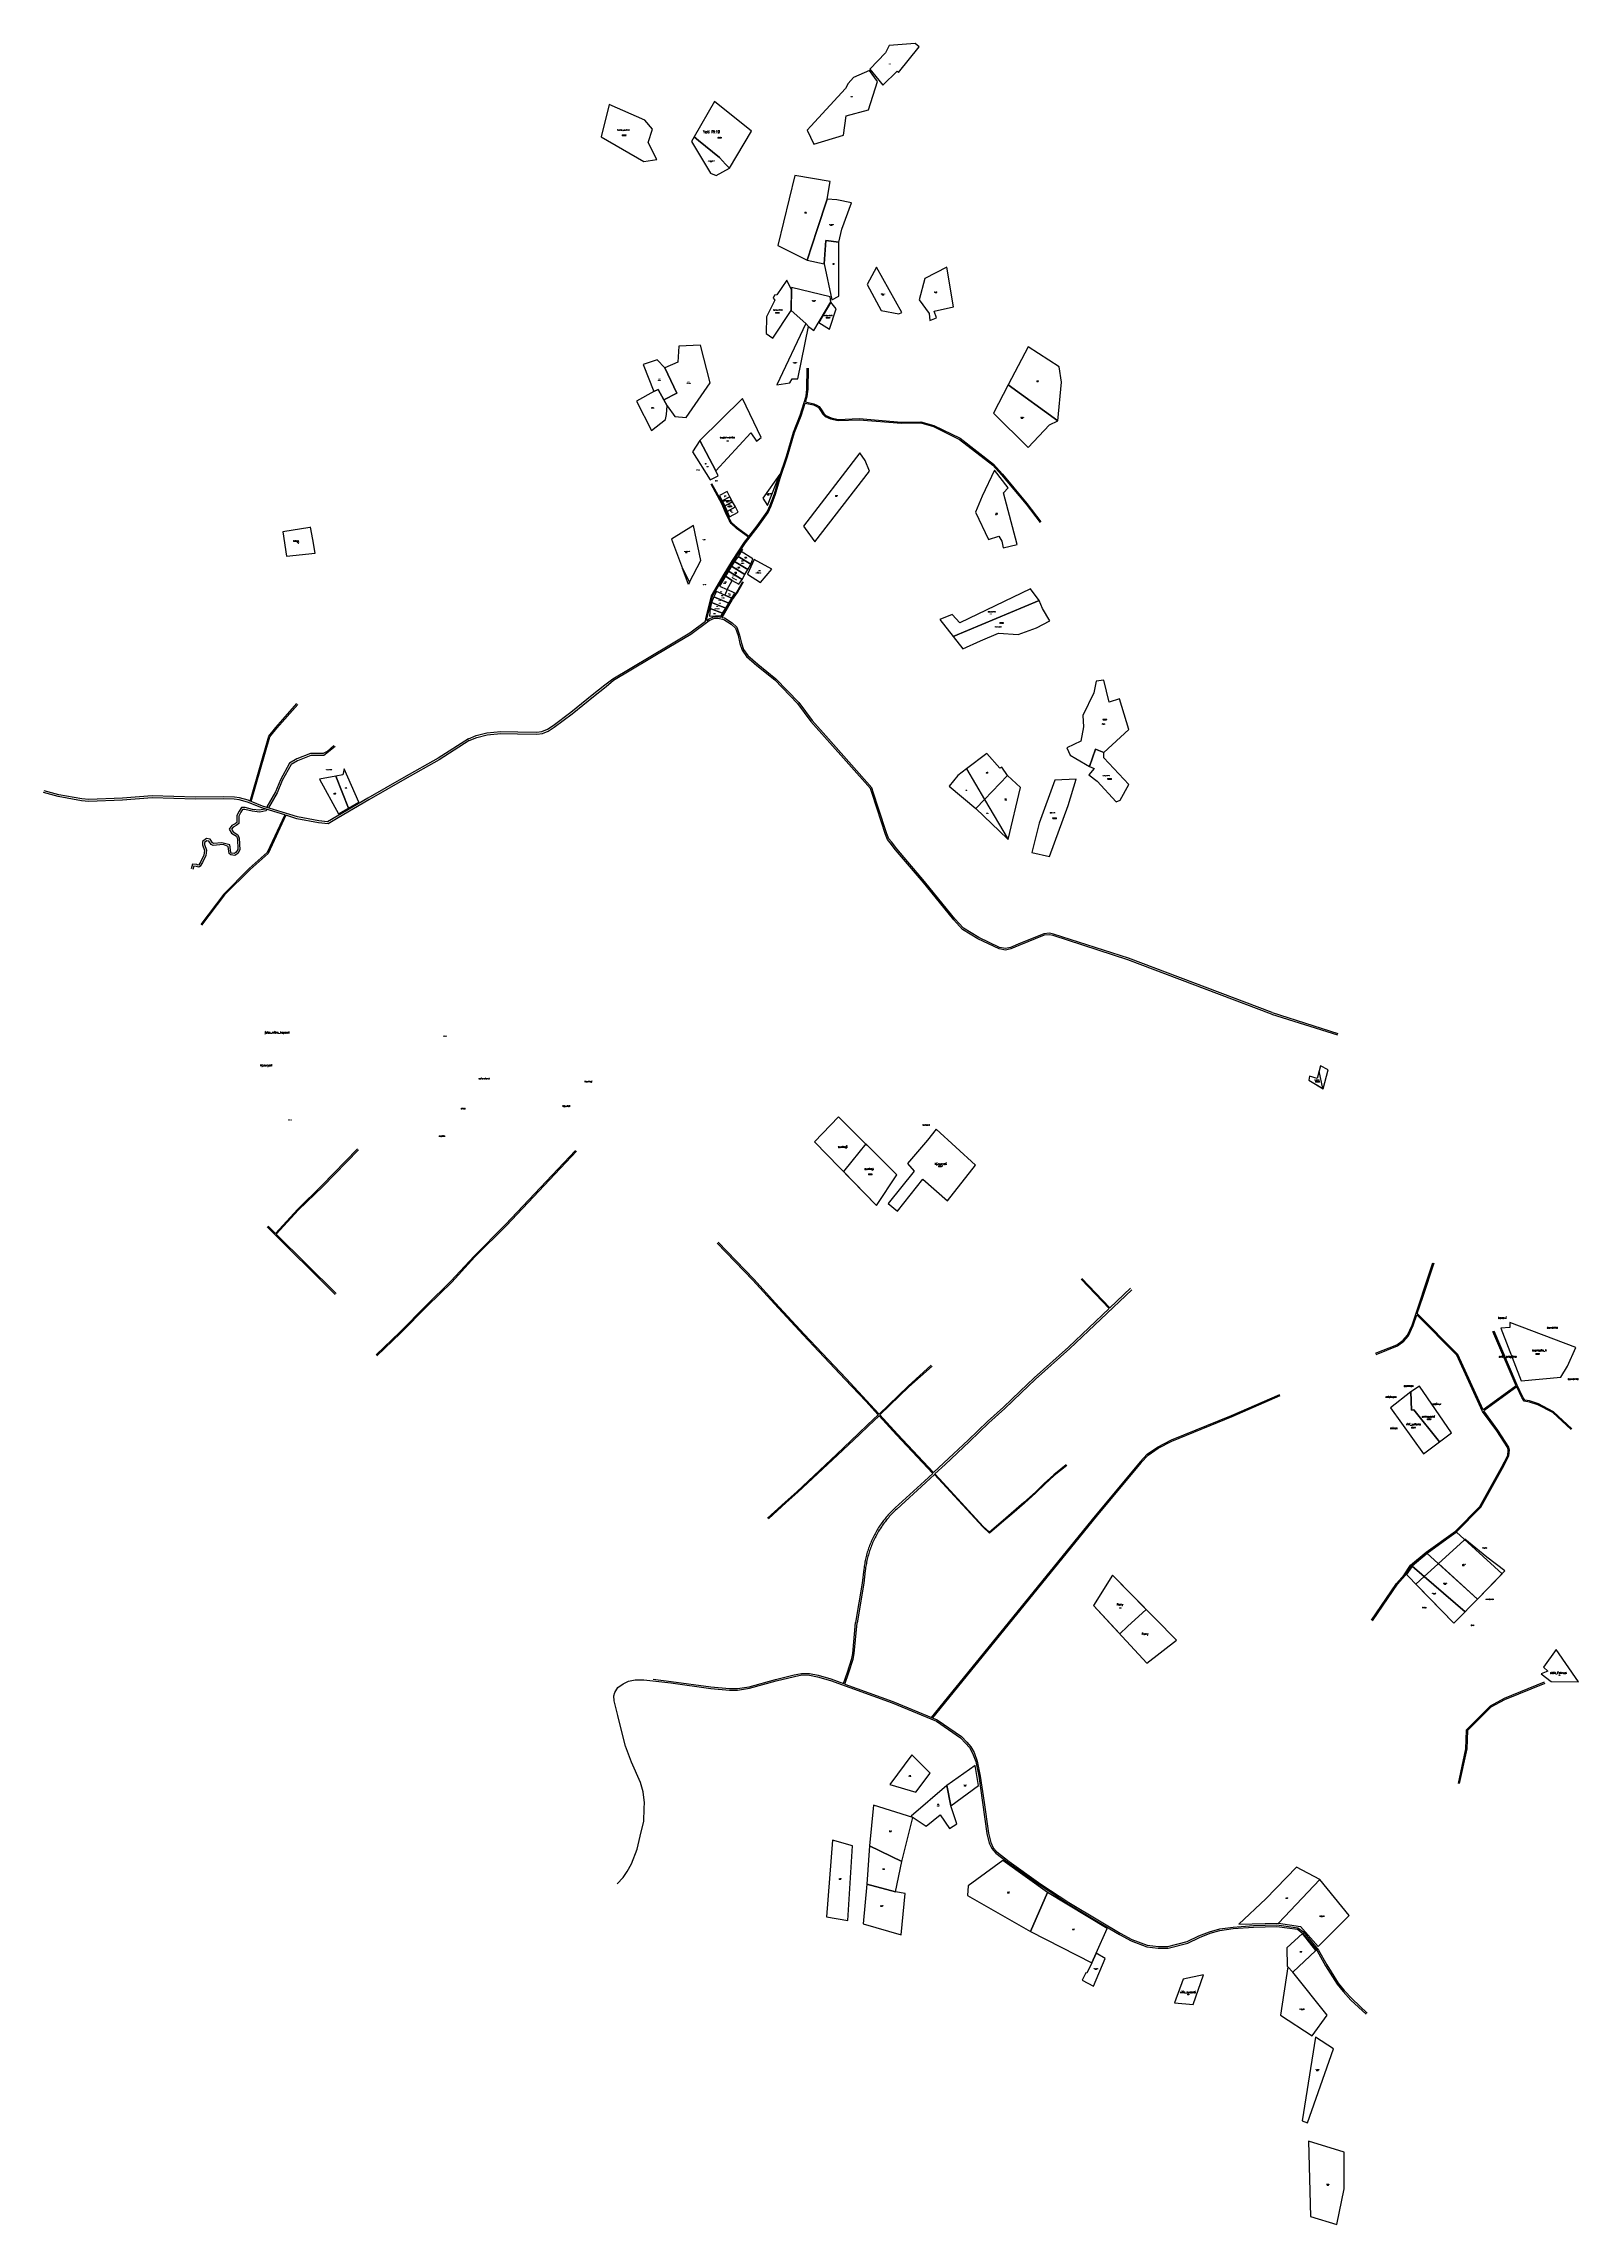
# Model space of a CAD drawing. Header units: inches. Extents: x 127618 to 131535, y 1065498 to 1071063.
import ezdxf
from ezdxf.enums import TextEntityAlignment as Align

# ---------------------------------------------------------------- set-up
doc = ezdxf.new("R2010")
doc.units = ezdxf.units.IN
for name, color, linetype in [('020100', 7, 'Continuous'), ('030100', 160, 'Continuous'), ('040100', 20, 'Continuous'), ('080201', 7, 'Continuous'), ('lb_lai', 7, 'Continuous'), ('tn_lai', 7, 'Continuous')]:
    doc.layers.add(name, color=color, linetype=linetype)
doc.styles.add('romans', font='romans.shx')

msp = doc.modelspace()

# ---------------------------------------------------------------- linework, layer by layer
at = {"layer": '020100'}
for points in [[(129852.7, 1071054.9), (129842.4, 1071063.5), (129775.8, 1071058.8), (129766.6, 1071040.1), (129726.6, 1070998.5), (129749.6, 1070970), (129759.7, 1070957.6), (129796.8, 1070993.2), (129800.1, 1070990), (129852.7, 1071054.9)], [(129685.3, 1070977.4), (129671.1, 1070962), (129664.4, 1070948.9), (129576, 1070852.4), (129566.8, 1070842.7), (129583.7, 1070807.2), (129659.3, 1070829.7), (129666.4, 1070879.5), (129723.4, 1070894.5), (129746, 1070966.9), (129725.8, 1070994.9), (129685.3, 1070977.4)], [(129041.1, 1070825.4), (129150.3, 1070762.9), (129183, 1070768.1), (129161.3, 1070811.5), (129172.1, 1070845.4), (129152.7, 1070868.1), (129061.8, 1070908), (129041.1, 1070825.4)], [(129278.4, 1070825.8), (129289.6, 1070816.6), (129343.3, 1070772.5), (129358.7, 1070756.1), (129368.8, 1070745.3), (129424.8, 1070840), (129330, 1070916), (129278.4, 1070825.8)], [(129278.4, 1070825.8), (129271.7, 1070814), (129320.1, 1070732.7), (129334.3, 1070727.2), (129368.8, 1070745.3), (129358.7, 1070756.1), (129343.3, 1070772.5), (129289.6, 1070816.6), (129278.4, 1070825.8)], [(129617.6, 1070666.7), (129625.2, 1070711.5), (129535, 1070726.8), (129492, 1070547.8), (129566.4, 1070510.7), (129592.3, 1070588.9), (129617.6, 1070666.7)], [(129647.8, 1070556.6), (129655.5, 1070589.8), (129680.4, 1070657.3), (129642.6, 1070665.2), (129617.6, 1070666.7), (129592.3, 1070588.9), (129566.4, 1070510.7), (129610.4, 1070501.1), (129614.5, 1070561.4), (129647.8, 1070556.6)], [(129647.8, 1070556.6), (129614.5, 1070561.4), (129610.4, 1070501.1), (129629.7, 1070409.7), (129648, 1070418.9), (129647.8, 1070556.6)], [(129489.4, 1070421.9), (129483.2, 1070421.6), (129479.8, 1070414.1), (129484.4, 1070408.7), (129463.4, 1070366.4), (129461.8, 1070323.7), (129478.8, 1070311.8), (129526.3, 1070382.4), (129526.5, 1070434.9), (129514.5, 1070459.6), (129489.4, 1070421.9)], [(129808.2, 1070377.5), (129744.1, 1070493.1), (129719.7, 1070448.7), (129755.3, 1070382.6), (129800.5, 1070374.2), (129808.2, 1070377.5)], [(129896.8, 1070363.4), (129891.1, 1070381), (129940.2, 1070392.1), (129923.2, 1070493), (129867.1, 1070464.1), (129852.4, 1070409.9), (129878.1, 1070374.9), (129879.6, 1070356.9), (129896.8, 1070363.4)], [(129570.6, 1070341.9), (129584.2, 1070330.9), (129627.2, 1070404.5), (129625.7, 1070417.1), (129526.7, 1070441.1), (129526.4, 1070382), (129563.8, 1070349.2), (129570.6, 1070341.9)], [(129627.4, 1070403.7), (129597, 1070351.6), (129623.7, 1070335.1), (129641.2, 1070386.7), (129627.4, 1070403.7)], [(129570.6, 1070341.9), (129563.8, 1070349.2), (129489.3, 1070192.2), (129522.7, 1070197.8), (129528.3, 1070207.6), (129542.9, 1070208.2), (129570.6, 1070341.9)], [(129203.9, 1070235.7), (129234.3, 1070171), (129200.8, 1070154.5), (129209.3, 1070138.6), (129229.1, 1070111.6), (129258.1, 1070109), (129319, 1070197.8), (129294.8, 1070293.5), (129239, 1070291.5), (129237.1, 1070250.4), (129203.9, 1070235.7)], [(130080.3, 1070192.5), (130206.4, 1070100.9), (130216.4, 1070199), (130210.4, 1070238.3), (130131.1, 1070289.8), (130080.3, 1070192.5)], [(129203.9, 1070235.7), (129183.8, 1070256.6), (129148.3, 1070244.4), (129175.2, 1070175.8), (129186.9, 1070180.4), (129200.8, 1070154.5), (129234.3, 1070171), (129203.9, 1070235.7)], [(129209.3, 1070138.6), (129200.8, 1070154.5), (129186.9, 1070180.4), (129175.2, 1070175.8), (129130.9, 1070151), (129169.3, 1070076.1), (129205.5, 1070103.9), (129207.9, 1070117), (129209.3, 1070138.6)], [(130080.3, 1070192.5), (130042.5, 1070120), (130131.3, 1070032.4), (130185, 1070090.6), (130206.4, 1070100.9), (130080.3, 1070192.5)], [(129293.2, 1070050.7), (129333.3, 1069972.9), (129423, 1070070), (129437.9, 1070048.9), (129449, 1070058.3), (129401.8, 1070158), (129293.2, 1070050.7)], [(129293.2, 1070050.7), (129274.2, 1070021.4), (129318.9, 1069950.1), (129339.6, 1069960.6), (129333.3, 1069972.9), (129293.2, 1070050.7)], [(129726.1, 1069971.9), (129715, 1069999.5), (129701.6, 1070018.9), (129557.8, 1069831.9), (129561.7, 1069825.6), (129586.5, 1069791.7), (129726.1, 1069971.9)], [(129497.3, 1069964.6), (129454, 1069903.3), (129465.5, 1069884.5), (129497.3, 1069964.6)], [(130067.8, 1069917.3), (130080.3, 1069930.1), (130045, 1069974.9), (130013.9, 1069908.3), (129996.6, 1069867.3), (130029.5, 1069797.7), (130055.7, 1069806.4), (130063.5, 1069793.7), (130066.9, 1069776.6), (130102.5, 1069784.9), (130067.8, 1069917.3)], [(129369.1, 1069907.1), (129362.2, 1069920.4), (129342.9, 1069910.1), (129349.8, 1069896.7), (129369.1, 1069907.1)], [(129376.1, 1069893.9), (129369.1, 1069907.1), (129349.8, 1069896.7), (129356.5, 1069883.4), (129376.1, 1069893.9)], [(129383.5, 1069880.9), (129376.1, 1069893.9), (129356.5, 1069883.4), (129362.9, 1069869.7), (129383.5, 1069880.9)], [(129362.9, 1069869.7), (129368.8, 1069856.1), (129390.6, 1069867.7), (129383.5, 1069880.9), (129362.9, 1069869.7)], [(128297.4, 1069828.9), (128228.8, 1069817.2), (128237.4, 1069754.9), (128310.8, 1069763.1), (128304.8, 1069797.8), (128299.4, 1069829.3), (128297.4, 1069828.9)], [(129295.7, 1069744.2), (129276.6, 1069833.6), (129220.9, 1069799), (129248.6, 1069724), (129266.7, 1069689), (129295.7, 1069744.2)], [(129365.6, 1069717.3), (129400.9, 1069696.1), (129408, 1069708.6), (129373.8, 1069729.7), (129365.6, 1069717.3)], [(129373.8, 1069729.7), (129408, 1069708.6), (129415.1, 1069721.7), (129381.5, 1069741.9), (129373.8, 1069729.7)], [(129381.5, 1069741.9), (129415.1, 1069721.7), (129423.4, 1069734.5), (129391.1, 1069754.4), (129381.5, 1069741.9)], [(129423.4, 1069734.5), (129428.2, 1069748.8), (129398.7, 1069767.5), (129401.7, 1069773), (129391.1, 1069754.4), (129423.4, 1069734.5)], [(129476.4, 1069721.8), (129431.4, 1069746.9), (129414.1, 1069709.1), (129447.5, 1069688), (129476.4, 1069721.8)], [(129362.7, 1069670), (129375, 1069693.5), (129358.4, 1069704.4), (129342.7, 1069678.5), (129362.7, 1069670)], [(129356.5, 1069655.9), (129374.5, 1069648.1), (129382, 1069660.9), (129362.7, 1069670), (129356.5, 1069655.9)], [(129375, 1069693.5), (129392.3, 1069683.8), (129400.9, 1069696.1), (129365.6, 1069717.3), (129358.4, 1069704.4), (129375, 1069693.5)], [(129939.1, 1069550.4), (130158.8, 1069642.1), (130136.8, 1069672.3), (129956.6, 1069585.5), (129936.9, 1069606.5), (129905.5, 1069593.6), (129939.1, 1069550.4)], [(129350.9, 1069609.9), (129319.1, 1069621.7), (129317.2, 1069601.8), (129347.4, 1069603.6), (129350.9, 1069609.9)], [(129319.1, 1069621.7), (129350.9, 1069609.9), (129359.2, 1069622.4), (129323, 1069636.7), (129319.1, 1069621.7)], [(129323, 1069636.7), (129359.2, 1069622.4), (129366.5, 1069635.5), (129328.4, 1069651.3), (129323, 1069636.7)], [(129356.5, 1069655.9), (129335.7, 1069665), (129328.4, 1069651.3), (129366.5, 1069635.5), (129374.5, 1069648.1), (129356.5, 1069655.9)], [(129939.1, 1069550.4), (129963.8, 1069518.6), (130009.6, 1069538.8), (130055.6, 1069558.4), (130105.5, 1069555.8), (130152.6, 1069572.4), (130186.1, 1069589.9), (130167.7, 1069621.6), (130158.8, 1069642.1), (129939.1, 1069550.4)], [(130324.5, 1069254.5), (130387.6, 1069313.2), (130363.8, 1069391.5), (130337.4, 1069382.3), (130324.4, 1069439.1), (130304.4, 1069436.2), (130298.8, 1069406.2), (130270.9, 1069348.9), (130272.4, 1069319.4), (130265.2, 1069283.5), (130229.7, 1069266.5), (130238.5, 1069247.6), (130252.2, 1069238.8), (130287.5, 1069218.1), (130302.7, 1069262.6), (130324.5, 1069254.5)], [(130078.3, 1069195.9), (130063.6, 1069216.6), (130058.3, 1069214), (130025.4, 1069251.7), (129973.6, 1069212.8), (130019.5, 1069134.2), (130078.3, 1069195.9)], [(130324.5, 1069254.5), (130302.7, 1069262.6), (130287.5, 1069218.1), (130299, 1069213.3), (130285.4, 1069197.3), (130306.9, 1069181), (130355.8, 1069128.7), (130365.4, 1069132.2), (130387.6, 1069172.7), (130324.2, 1069240.8), (130324.5, 1069254.5)], [(128363.5, 1069193.5), (128321.6, 1069185.9), (128370.2, 1069098), (128395.8, 1069112.3), (128363.5, 1069193.5)], [(128363.5, 1069193.5), (128395.8, 1069112.3), (128422.5, 1069127.4), (128385.3, 1069212.4), (128381.7, 1069196.8), (128363.5, 1069193.5)], [(130019.5, 1069134.2), (130080.1, 1069031.9), (130111.5, 1069164.6), (130078.3, 1069195.9), (130019.5, 1069134.2)], [(130233.2, 1069119.3), (130253.6, 1069186.2), (130198.9, 1069184), (130159.1, 1069074.1), (130140, 1068999.4), (130185.8, 1068988.4), (130233.2, 1069119.3)], [(130873.7, 1068441), (130868.8, 1068421.8), (130848.7, 1068428.1), (130847.8, 1068417.5), (130883.2, 1068396.7), (130873.7, 1068441)], [(129874.2, 1068265), (129822.6, 1068204.9), (129840.1, 1068185.6), (129773.3, 1068103), (129797.1, 1068083.9), (129862.5, 1068165), (129925.1, 1068109.9), (129996.4, 1068200.6), (129896.5, 1068292.5), (129874.2, 1068265)], [(129716.3, 1068255.2), (129680.5, 1068210.8), (129659.4, 1068184.7), (129744, 1068098), (129795.5, 1068176.5), (129716.3, 1068255.2)], [(131490.7, 1067659.6), (131508, 1067688.2), (131529.3, 1067735.5), (131360.7, 1067799.4), (131360.8, 1067787), (131337.3, 1067785.2), (131389.8, 1067650.8), (131490.7, 1067659.6)], [(131107.4, 1067622.1), (131055.9, 1067581.2), (131140.1, 1067464.2), (131180.6, 1067494.8), (131115.4, 1067576.2), (131109.6, 1067575.5), (131107.4, 1067622.1)], [(131107.4, 1067622.1), (131109.6, 1067575.5), (131115.4, 1067576.2), (131180.6, 1067494.8), (131211.2, 1067518.2), (131129.7, 1067636.5), (131107.4, 1067622.1)], [(131178, 1067183.9), (131277.7, 1067093.6), (131347.9, 1067165.4), (131301.8, 1067200.6), (131246, 1067246.2), (131242.7, 1067243.1), (131178, 1067183.9)], [(131246.1, 1067061.3), (131255.2, 1067070.7), (131277.7, 1067093.6), (131178, 1067183.9), (131176.5, 1067182.5), (131141.9, 1067150.7), (131246.1, 1067061.3)], [(130346.6, 1067154.1), (130298.1, 1067077.3), (130364.8, 1067005.2), (130384.9, 1067023.8), (130431.9, 1067067.3), (130346.6, 1067154.1)], [(131246.1, 1067061.3), (131141.9, 1067150.7), (131120.6, 1067131.3), (131217.8, 1067032.4), (131246.1, 1067061.3)], [(131478.6, 1066965.1), (131446.2, 1066919.4), (131457.6, 1066909.7), (131440.7, 1066902.9), (131466.2, 1066883.5), (131535.5, 1066882.6), (131478.6, 1066965.1)], [(129881, 1066648.9), (129834.3, 1066696.3), (129778.1, 1066619.9), (129844.3, 1066600.3), (129881, 1066648.9)], [(129923.7, 1066617.9), (129933.9, 1066566), (130004.4, 1066617.7), (129995.6, 1066668.8), (129923.7, 1066617.9)], [(129923.7, 1066617.9), (129832.5, 1066539.6), (129870.8, 1066513.6), (129906.1, 1066542.4), (129930.2, 1066507.8), (129948.8, 1066519.5), (129933.9, 1066566), (129923.7, 1066617.9)], [(129808.8, 1066423.6), (129836.9, 1066535.7), (129736.3, 1066567.9), (129725.6, 1066463.8), (129808.8, 1066423.6)], [(129682.8, 1066463.7), (129631.5, 1066478.2), (129615.8, 1066282.8), (129670.4, 1066273.1), (129682.8, 1066463.7)], [(129792.6, 1066346.1), (129808.8, 1066423.6), (129725.6, 1066463.8), (129719.5, 1066365.9), (129792.6, 1066346.1)], [(130180.4, 1066344.8), (130066.7, 1066426.6), (129977.7, 1066361.4), (129975.9, 1066336.6), (130136.5, 1066244.7), (130180.4, 1066344.8)], [(130875.4, 1066378.1), (130816.3, 1066409), (130737.4, 1066328.4), (130668.7, 1066263.4), (130770.2, 1066266.4), (130875.4, 1066378.1)], [(129792.6, 1066346.1), (129719.5, 1066365.9), (129709.6, 1066264.7), (129807, 1066236.7), (129817.1, 1066342.2), (129792.6, 1066346.1)], [(130304.7, 1066190), (130332.5, 1066252.5), (130180.4, 1066344.8), (130136.5, 1066244.7), (130293.7, 1066164.7), (130304.7, 1066190)], [(130770.2, 1066266.4), (130826, 1066257.7), (130871.5, 1066207.1), (130950.2, 1066286), (130875.4, 1066378.1), (130770.2, 1066266.4)], [(130806.6, 1066140.9), (130865.1, 1066196.3), (130831.6, 1066240.1), (130791.3, 1066203.2), (130792.4, 1066156.4), (130794, 1066155.2), (130806.6, 1066140.9)], [(130293.7, 1066164.7), (130281, 1066138.7), (130278.4, 1066139.6), (130268.5, 1066121.2), (130297.7, 1066105.3), (130327.8, 1066176.3), (130304.7, 1066190), (130293.7, 1066164.7)], [(130578.2, 1066134.4), (130526.3, 1066123.4), (130504.3, 1066063.4), (130551.9, 1066058.4), (130578.2, 1066134.4)], [(130806.6, 1066140.9), (130794, 1066155.2), (130775.4, 1066031.1), (130855.8, 1065979.1), (130893.9, 1066031.4), (130806.6, 1066140.9)], [(130910.1, 1065945.4), (130864.4, 1065975.1), (130830.2, 1065761.9), (130844.2, 1065756.5), (130910.1, 1065945.4)], [(130937.7, 1065588.1), (130937.2, 1065681.6), (130846.8, 1065710.1), (130851.6, 1065517.7), (130918.8, 1065497.5), (130937.7, 1065588.1)]]:
    msp.add_lwpolyline(points, dxfattribs=at)
at = {"layer": '030100'}
for points in [[(128358.3, 1069272.2), (128341.6, 1069256.6), (128331.2, 1069251.5), (128299.3, 1069251.5), (128264, 1069237.9), (128245.8, 1069226.9), (128222.5, 1069184.6), (128209.5, 1069153.4), (128187.6, 1069115.8), (128186.5, 1069114.5)], [(128362, 1069269.8), (128333, 1069246.5), (128300.2, 1069246.5), (128266.2, 1069233.3), (128249.6, 1069223.3), (128227, 1069182.4), (128214, 1069151.2), (128191.7, 1069112.9)], [(128183, 1069110.4), (128182.5, 1069109.8), (128169.2, 1069107.3), (128150.8, 1069109.1), (128132.3, 1069114), (128122.8, 1069114), (128116.8, 1069104.5), (128111.3, 1069093.1), (128111.3, 1069075.9), (128106.4, 1069072.4), (128098, 1069067.5), (128091.7, 1069058.8), (128097.8, 1069048.4), (128109.8, 1069040.7), (128112.4, 1069034.2), (128113.9, 1069006.8), (128109.6, 1068999.8), (128104.7, 1068996.5), (128097.6, 1068997.5), (128095.7, 1068998.9), (128093, 1069018.4), (128072.5, 1069023.7), (128051.8, 1069022), (128048.8, 1069023.5), (128042.9, 1069032.9), (128033.5, 1069034.4), (128023.4, 1069026.9), (128023.4, 1069018.3), (128028.8, 1069004.3), (128027.1, 1068992.5), (128019, 1068975.6), (128013.6, 1068967.8), (128012.7, 1068967), (128008.9, 1068968.6), (127998.2, 1068969), (127994, 1068957.5)], [(128188.2, 1069108.8), (128185.2, 1069105.2), (128169.4, 1069102.3), (128149.9, 1069104.2), (128131.6, 1069109), (128125.6, 1069109), (128121.1, 1069102.1), (128116.3, 1069091.9), (128116.3, 1069073.3), (128109.2, 1069068.2), (128101.4, 1069063.7), (128097.7, 1069058.5), (128101.5, 1069051.9), (128113.8, 1069044), (128117.3, 1069035.2), (128119, 1069005.5), (128113.3, 1068996.3), (128106, 1068991.3), (128095.7, 1068992.7), (128091.1, 1068996.2), (128088.5, 1069014.7), (128076, 1069019), (128050.8, 1069016.9), (128045.3, 1069019.7), (128039.9, 1069028.3), (128034.8, 1069029.1), (128028.4, 1069024.4), (128028.4, 1069019.2), (128033.9, 1069004.8), (128032, 1068991.1), (128023.3, 1068973.1), (128017.4, 1068964.4), (128013.6, 1068961.3), (128007.8, 1068963.6), (128001.6, 1068963.9), (127998.7, 1068955.8)]]:
    msp.add_lwpolyline(points, dxfattribs=at)
at = {"layer": '040100'}
for points in [[(129464.4, 1069868.6), (129472.2, 1069885.1), (129483.6, 1069914.7), (129495.4, 1069954.9), (129513.8, 1070010.7), (129531.6, 1070071.8), (129548.8, 1070114.8), (129564.1, 1070163.8), (129566.2, 1070181.7), (129567.2, 1070235.2)], [(129562.7, 1070149.1), (129567, 1070163.2), (129569.2, 1070181.5), (129570.2, 1070235.2)], [(129467, 1069867.1), (129475, 1069883.9), (129486.4, 1069913.7), (129498.3, 1069954), (129516.7, 1070009.9), (129534.5, 1070070.8), (129551.7, 1070113.8), (129561.8, 1070146.2)], [(129561.8, 1070146.2), (129583.1, 1070141.7), (129590.2, 1070138.3), (129595.4, 1070134.7), (129600.6, 1070126.7), (129607, 1070117.5), (129612.9, 1070111.5), (129626.8, 1070105.9), (129645.7, 1070101.5), (129699.4, 1070103.6), (129807.4, 1070094.7), (129856.9, 1070095.4), (129888.9, 1070086), (129955.4, 1070053.5), (130040.6, 1069987.8), (130063.2, 1069962.7), (130125.5, 1069888.3), (130161.2, 1069841)], [(129562.7, 1070149.1), (129584.1, 1070144.5), (129591.7, 1070140.9), (129597.5, 1070136.9), (129603.1, 1070128.4), (129609.3, 1070119.5), (129614.6, 1070114.1), (129627.7, 1070108.8), (129645.9, 1070104.5), (129699.4, 1070106.6), (129807.5, 1070097.7), (129857.3, 1070098.4), (129890, 1070088.8), (129957, 1070056.1), (130042.7, 1069990), (130065.5, 1069964.6), (130127.9, 1069890.1), (130163.6, 1069842.8)], [(129416.9, 1069804), (129386.7, 1069825.7), (129373.1, 1069838.3), (129367.4, 1069847.6), (129360.9, 1069861), (129349.4, 1069888.6), (129321.9, 1069939)], [(129418.1, 1069805.6), (129387.9, 1069827.3), (129374.6, 1069839.6), (129369.2, 1069848.5), (129362.7, 1069861.8), (129351.2, 1069889.5), (129323.7, 1069939.9)], [(129310.8, 1069591.3), (129311.1, 1069594.8), (129325.6, 1069652.9), (129354.7, 1069703.1), (129379, 1069742.3), (129409.3, 1069789.3), (129441.6, 1069830.9), (129467, 1069867.1)], [(129418.1, 1069805.6), (129439.2, 1069832.7), (129464.4, 1069868.6)], [(129307.5, 1069589), (129308.2, 1069595.3), (129322.8, 1069654), (129352.1, 1069704.7), (129376.5, 1069743.9), (129406.8, 1069791), (129416.9, 1069804)], [(129346.3, 1069599.7), (129362, 1069623.7), (129374.8, 1069646.2), (129387, 1069663.7), (129402.5, 1069691)], [(129350, 1069598.9), (129363.7, 1069622.7), (129376.5, 1069645.1), (129388.7, 1069662.6), (129404.2, 1069690)], [(129070.4, 1069442), (129211.7, 1069526.4), (129267.3, 1069560), (129307.5, 1069589)], [(129072.4, 1069438.5), (129213.8, 1069522.9), (129269.5, 1069556.6), (129316.7, 1069590.7), (129330, 1069597.1), (129339.6, 1069597.1), (129354.5, 1069593.7), (129373, 1069581.7), (129384.2, 1069571.5), (129390.6, 1069552.7), (129395, 1069532), (129400.5, 1069515.6), (129412.2, 1069499.3), (129438.5, 1069476.4), (129484.2, 1069439.7), (129542.3, 1069379.3)], [(129310.8, 1069591.3), (129314.6, 1069594.1), (129329.1, 1069601.1), (129340, 1069601.1), (129346.3, 1069599.7)], [(129350, 1069598.9), (129356.1, 1069597.5), (129375.5, 1069584.9), (129387.7, 1069573.7), (129394.5, 1069553.8), (129398.8, 1069533), (129404.1, 1069517.4), (129415.2, 1069502), (129441.1, 1069479.5), (129486.9, 1069442.6), (129545.4, 1069381.9)], [(128702.1, 1069289.3), (128721.9, 1069297.2), (128749.5, 1069304.1), (128784.7, 1069308), (128828, 1069306.8), (128876.9, 1069305.9), (128889.9, 1069307.6), (128903.7, 1069313.4), (128918.5, 1069322.8), (128963.8, 1069356.9), (129018.3, 1069401.1), (129050.7, 1069426.5), (129070.4, 1069442)], [(128704.4, 1069284.8), (128723.5, 1069292.4), (128750.4, 1069299.2), (128784.9, 1069303), (128827.8, 1069301.8), (128877.1, 1069300.9), (128891.3, 1069302.7), (128906, 1069309), (128921.3, 1069318.7), (128966.9, 1069353), (129021.4, 1069397.1), (129053.8, 1069422.6), (129072.4, 1069438.5)], [(128144.7, 1069130.2), (128192.6, 1069296), (128210.7, 1069318.2), (128264.5, 1069379)], [(128147.5, 1069129.1), (128195.3, 1069294.6), (128213, 1069316.3), (128266.7, 1069377)], [(129542.3, 1069379.3), (129576.3, 1069333.7), (129617.9, 1069286.7), (129728.1, 1069162.2)], [(129545.4, 1069381.9), (129579.4, 1069336.2), (129620.9, 1069289.4), (129731.6, 1069164.2)], [(128702.1, 1069289.3), (128624.6, 1069239.9), (128537.6, 1069190.2), (128445.4, 1069137.7), (128367, 1069091.7), (128342.8, 1069077.4), (128320.2, 1069079.4), (128265.5, 1069090.1), (128176.7, 1069117.5), (128147.5, 1069129.1)], [(128704.4, 1069284.8), (128627.2, 1069235.6), (128540.1, 1069185.8), (128447.9, 1069133.4), (128369.5, 1069087.4), (128343.9, 1069072.3), (128319.5, 1069074.4), (128264.3, 1069085.3), (128236, 1069094)], [(128005.6, 1069135.5), (127894.9, 1069138.3), (127819.4, 1069132.8), (127733.3, 1069129), (127714.9, 1069131), (127655.3, 1069141.5), (127617.8, 1069151.7)], [(128005.5, 1069140.5), (127894.7, 1069143.3), (127819.1, 1069137.8), (127733.5, 1069134), (127715.6, 1069135.9), (127656.3, 1069146.4), (127619.1, 1069156.5)], [(128144.7, 1069130.2), (128139.6, 1069132.3), (128118, 1069138.3), (128104.7, 1069140.2), (128075.8, 1069140.9), (128005.5, 1069140.5)], [(128233.1, 1069094.9), (128175, 1069112.8), (128138, 1069127.5), (128116.9, 1069133.4), (128104.3, 1069135.2), (128075.8, 1069135.9), (128005.6, 1069135.5)], [(130752.3, 1068586.7), (130385.7, 1068725.3), (130195, 1068786.9), (130185.4, 1068788.9), (130172.2, 1068787.6), (130107.1, 1068761.7), (130086.8, 1068753.1), (130073.1, 1068749.8), (130056.5, 1068753.1), (130002.8, 1068778.5), (129963.3, 1068802.3), (129940.8, 1068827), (129863.6, 1068922.5), (129792.6, 1069005.9), (129778.8, 1069023.4), (129772, 1069032.1), (129766.4, 1069044.8), (129744.3, 1069112.9), (129732.7, 1069149.3), (129728.1, 1069162.2)], [(130753.7, 1068590.4), (130387.1, 1068729.1), (130196, 1068790.8), (130185.6, 1068793), (130171.2, 1068791.5), (130105.6, 1068765.4), (130085.5, 1068756.9), (130073, 1068753.9), (130057.7, 1068756.9), (130004.7, 1068782.1), (129965.9, 1068805.5), (129943.9, 1068829.6), (129866.6, 1068925), (129795.7, 1069008.4), (129782, 1069025.9), (129775.4, 1069034.2), (129770.1, 1069046.2), (129748.1, 1069114.1), (129736.5, 1069150.5), (129731.6, 1069164.2)], [(128233.1, 1069094.9), (128188.3, 1068998.6), (128142.5, 1068958), (128077.4, 1068892.9), (128018.7, 1068815.5)], [(128236, 1069094), (128190.7, 1068996.8), (128144.6, 1068955.8), (128079.7, 1068890.9), (128021.1, 1068813.7)], [(130752.3, 1068586.7), (130920.4, 1068533.5)], [(130753.5, 1068590.5), (130921.6, 1068537.3)], [(128209.3, 1068026.9), (128266.5, 1068089), (128328.3, 1068148.9), (128419.4, 1068242.5)], [(128211.4, 1068024.8), (128268.6, 1068086.9), (128330.5, 1068146.8), (128421.6, 1068240.4)], [(128797.2, 1068049.5), (128975.5, 1068238.6)], [(128799.4, 1068047.4), (128977.7, 1068236.6)], [(128188.6, 1068043.2), (128362.2, 1067871.1)], [(128191.1, 1068044.9), (128209.3, 1068026.9)], [(128211.4, 1068024.8), (128364.3, 1067873.2)], [(128466.3, 1067716.6), (128526.8, 1067774.6), (128594.8, 1067843.3), (128657.5, 1067904.7), (128716.7, 1067969), (128797.2, 1068049.5)], [(128468.4, 1067714.4), (128528.9, 1067772.4), (128596.9, 1067841.2), (128659.6, 1067902.6), (128718.8, 1067966.9), (128799.3, 1068047.4)], [(129663.8, 1067654.1), (129556.7, 1067768), (129483.5, 1067846.8), (129428.2, 1067907.6), (129337.5, 1068002.3)], [(129666, 1067656.1), (129558.9, 1067770), (129485.7, 1067848.8), (129430.4, 1067909.7), (129339.6, 1068004.4)], [(131017.8, 1067720.8), (131072.3, 1067742.5), (131087.9, 1067754.2), (131099.1, 1067767.1), (131111.3, 1067792.5), (131164.1, 1067951.7)], [(131124.3, 1067822.1), (131138.1, 1067863.8), (131167.2, 1067951.7)], [(130337.6, 1067835), (130266.1, 1067909.9)], [(130339.8, 1067837.1), (130268.3, 1067912)], [(130339.8, 1067837.1), (130392.3, 1067886.8)], [(130233.5, 1067736.6), (130337.6, 1067835)], [(130236.9, 1067732.9), (130395.8, 1067883.2)], [(131018.9, 1067718.1), (131073.8, 1067739.9), (131090, 1067752), (131101.6, 1067765.5), (131114.1, 1067791.4), (131123.2, 1067818.9)], [(131221.5, 1067266.9), (131283.8, 1067329.7), (131339.5, 1067429.1), (131355.3, 1067460), (131356.6, 1067473.8), (131355.1, 1067479.6), (131327.3, 1067523), (131291.1, 1067572.4), (131225.1, 1067715.7), (131123.2, 1067818.9)], [(131292.4, 1067576.7), (131227.6, 1067717.4), (131124.3, 1067822.1)], [(131376.9, 1067637.6), (131317.4, 1067776.5)], [(131379.4, 1067639.4), (131320.1, 1067777.7)], [(130146.4, 1067658.2), (130233.5, 1067736.6)], [(130149.9, 1067654.6), (130236.9, 1067732.9)], [(129750.3, 1067565.8), (129824.7, 1067637.3), (129883.6, 1067690.1)], [(129752.3, 1067563.6), (129826.7, 1067635.1), (129885.6, 1067687.8)], [(129748.1, 1067563.7), (129747.2, 1067564.7), (129716.4, 1067598.3), (129663.8, 1067654.1)], [(129750.3, 1067565.8), (129749.4, 1067566.7), (129718.6, 1067600.3), (129666, 1067656.1)], [(129889.6, 1067416.4), (129915.3, 1067441), (129977.5, 1067499.1), (130027.5, 1067546.6), (130068.4, 1067583.7), (130110, 1067623.2), (130146.4, 1067658.2)], [(129893, 1067412.8), (129918.7, 1067437.3), (129980.9, 1067495.5), (130030.9, 1067542.9), (130071.8, 1067580), (130113.4, 1067619.5), (130149.9, 1067654.6)], [(130416.9, 1067444.2), (130435, 1067463), (130461.4, 1067480.9), (130496.4, 1067499.6), (130650.4, 1067562.1), (130773.4, 1067615.9)], [(130419.1, 1067442.2), (130437, 1067460.7), (130463, 1067478.3), (130497.6, 1067496.9), (130651.5, 1067559.3), (130774.6, 1067613.1)], [(131376.9, 1067637.6), (131292.4, 1067576.7)], [(131516.8, 1067525.9), (131469.9, 1067569.3), (131432.3, 1067589.2), (131410.4, 1067596.4), (131397.1, 1067598.2), (131391.4, 1067607.8), (131378.3, 1067634.8), (131293.7, 1067574)], [(131518.8, 1067528.1), (131471.6, 1067571.7), (131433.5, 1067592), (131411, 1067599.3), (131399, 1067600.9), (131394, 1067609.2), (131379.4, 1067639.4)], [(129748.1, 1067563.7), (129721, 1067538), (129697.9, 1067515.7), (129641.9, 1067462.9), (129541, 1067368.2), (129510.5, 1067341.1), (129465.7, 1067300.3)], [(129750.2, 1067561.5), (129723.1, 1067535.8), (129700, 1067513.6), (129643.9, 1067460.7), (129543, 1067366), (129512.5, 1067338.9), (129467.7, 1067298.1)], [(129887.4, 1067414.4), (129795, 1067512.5), (129750.2, 1067561.5)], [(129889.6, 1067416.4), (129797.2, 1067514.6), (129752.3, 1067563.6)], [(131223.5, 1067264.6), (131286.2, 1067327.9), (131342.1, 1067427.7), (131358.2, 1067459.1), (131359.6, 1067474.1), (131357.8, 1067480.8), (131329.7, 1067524.7), (131293.7, 1067574)], [(130416.9, 1067444.2), (130301.9, 1067306.1), (129883.7, 1066791.6)], [(130419.1, 1067442.2), (130304.2, 1067304.2), (129886.6, 1066790.4)], [(129887.4, 1067414.4), (129866.6, 1067394.5), (129791.7, 1067326.4), (129789, 1067323.9), (129786.4, 1067321.4), (129783.7, 1067318.8), (129781.2, 1067316.2), (129778.6, 1067313.6), (129776.1, 1067310.9), (129773.6, 1067308.2), (129771.2, 1067305.4), (129768.8, 1067302.7), (129766.5, 1067299.8), (129764.2, 1067297), (129761.9, 1067294.1), (129759.7, 1067291.2), (129757.5, 1067288.2), (129755.4, 1067285.2), (129753.3, 1067282.2), (129751.3, 1067279.2), (129749.3, 1067276.1), (129747.3, 1067273), (129745.4, 1067269.9), (129743.6, 1067266.7), (129741.7, 1067263.5), (129740, 1067260.3), (129738.3, 1067257.1), (129736.6, 1067253.8), (129735, 1067250.5), (129733.4, 1067247.2), (129731.9, 1067243.9), (129730.4, 1067240.5), (129729, 1067237.1), (129727.6, 1067233.7), (129726.3, 1067230.3), (129725, 1067226.9), (129723.8, 1067223.4), (129722.6, 1067219.9), (129721.4, 1067216.4), (129720.4, 1067212.9), (129719.4, 1067209.4), (129718.4, 1067205.9), (129717.5, 1067202.3), (129716.6, 1067198.8), (129715.8, 1067195.2), (129715, 1067191.6), (129714.3, 1067188), (129713.7, 1067184.4), (129713.1, 1067180.8), (129712.5, 1067177.2), (129712, 1067173.5), (129711.6, 1067169.9), (129707.5, 1067134.4), (129690.4, 1067033.5)], [(129891.6, 1067411.4), (129870, 1067390.8), (129795.3, 1067323), (129792.7, 1067320.5), (129790, 1067317.9), (129787.4, 1067315.4), (129784.8, 1067312.8), (129782.2, 1067310.1), (129779.7, 1067307.5), (129777.3, 1067304.7), (129774.9, 1067302), (129772.5, 1067299.2), (129770.1, 1067296.4), (129767.8, 1067293.5), (129765.6, 1067290.6), (129763.3, 1067287.7), (129761.2, 1067284.8), (129759, 1067281.8), (129757, 1067278.8), (129754.9, 1067275.7), (129752.9, 1067272.6), (129751, 1067269.5), (129749.1, 1067266.4), (129747.2, 1067263.2), (129745.4, 1067260.1), (129743.6, 1067256.8), (129741.9, 1067253.6), (129740.2, 1067250.3), (129738.6, 1067247), (129737, 1067243.7), (129735.5, 1067240.4), (129734, 1067237), (129732.6, 1067233.7), (129731.2, 1067230.3), (129729.9, 1067226.8), (129728.6, 1067223.4), (129727.4, 1067220), (129726.2, 1067216.5), (129725.1, 1067213), (129724, 1067209.5), (129723, 1067206), (129722, 1067202.4), (129721.1, 1067198.9), (129720.2, 1067195.3), (129719.4, 1067191.7), (129718.7, 1067188.1), (129717.9, 1067184.5), (129717.3, 1067180.9), (129716.7, 1067177.3), (129716.1, 1067173.7), (129715.6, 1067170.1), (129715.2, 1067166.4), (129711.5, 1067133.9), (129694.3, 1067033)], [(130229.3, 1067434.4), (130197.4, 1067408.6), (130173.5, 1067386.7), (130150.8, 1067364.9), (130121.2, 1067338.4), (130089.1, 1067310.1), (130068.8, 1067292.8), (130032.1, 1067261.4), (130014.9, 1067277.7), (129912.5, 1067389.2), (129891.6, 1067411.4)], [(130228.1, 1067435.9), (130196.1, 1067410.2), (130172.1, 1067388.1), (130149.4, 1067366.4), (130119.8, 1067339.8), (130087.8, 1067311.6), (130067.5, 1067294.3), (130032.2, 1067264.1), (130016.3, 1067279.1), (129913.9, 1067390.6), (129893, 1067412.8)], [(131007.3, 1067039.3), (131070.9, 1067133.2), (131090.8, 1067155.6), (131107.1, 1067179.8), (131146.9, 1067213.1), (131221.7, 1067267.1)], [(131009.7, 1067037.6), (131073.3, 1067131.3), (131093.2, 1067153.8), (131109.3, 1067177.8), (131148.7, 1067210.7), (131223.5, 1067264.6)], [(129659.3, 1066878), (129669.4, 1066907.2), (129680.5, 1066941.5), (129683.1, 1066954.7), (129690.4, 1067033.5)], [(129663.1, 1066876.6), (129673.2, 1066905.9), (129684.3, 1066940.5), (129687, 1066954.2), (129694.3, 1067033)], [(129081.5, 1066366.8), (129096.8, 1066382.8), (129107.1, 1066398.4), (129118.1, 1066417.5), (129132.8, 1066455.2), (129143.5, 1066499.8), (129149.6, 1066525.8), (129151.1, 1066560.1), (129152, 1066573.7), (129148.2, 1066601.3), (129141, 1066625.1), (129118.3, 1066677.2), (129103.2, 1066718.2), (129094.1, 1066754.4), (129083.8, 1066796), (129074.4, 1066834.1), (129073.7, 1066846.3), (129076.2, 1066855.1), (129083.2, 1066867.4), (129096.9, 1066877.1), (129110.7, 1066884.1), (129128, 1066887.3), (129150, 1066887.7), (129218.7, 1066879.5), (129320.8, 1066865.3), (129368.8, 1066861.4), (129389.1, 1066861.4), (129419.5, 1066865.9), (129487.3, 1066884.5), (129534.5, 1066896.3), (129553, 1066899.8), (129572.6, 1066899.6), (129593.5, 1066895.1), (129626.1, 1066885.8)], [(129173.5, 1066888.9), (129219.3, 1066883.5), (129321.2, 1066869.2), (129368.9, 1066865.4), (129388.8, 1066865.4), (129418.6, 1066869.8), (129486.3, 1066888.3), (129533.7, 1066900.2), (129552.7, 1066903.8), (129573, 1066903.6), (129594.5, 1066899), (129627.3, 1066889.6)], [(129626.1, 1066885.8), (129784, 1066828.3), (129896.9, 1066781.8), (129958.1, 1066739.6), (129971.4, 1066725.9), (129981.1, 1066714.3), (129989.1, 1066700.1), (129997, 1066678.7), (130004.6, 1066641.1), (130014.6, 1066574.1), (130025.7, 1066495.3), (130031.6, 1066470.5), (130038, 1066456.6), (130048.3, 1066445.1), (130080.4, 1066420.1), (130161.3, 1066362.9), (130232.9, 1066315.5), (130310.7, 1066268.7), (130363.9, 1066237.7), (130394, 1066220.9), (130433.5, 1066206.3), (130463.1, 1066202.9), (130488, 1066202.6), (130538.1, 1066215.5), (130568.2, 1066229.9), (130595.4, 1066240.4), (130620.6, 1066247.6), (130654.3, 1066252.3), (130706.5, 1066256.4), (130765.9, 1066257.8), (130818.1, 1066250.7), (130831.4, 1066241), (130868.5, 1066195.5), (130889.9, 1066157.8), (130919.4, 1066110.8), (130934.9, 1066091.9), (130954.9, 1066070.1), (130993.6, 1066034)], [(129627.3, 1066889.6), (129659.3, 1066878)], [(129663.1, 1066876.6), (129785.5, 1066832), (129898.8, 1066785.4), (129960.6, 1066742.7), (129974.4, 1066728.5), (129984.4, 1066716.6), (129992.7, 1066701.8), (130000.8, 1066679.8), (130008.6, 1066641.8), (130018.6, 1066574.6), (130029.6, 1066496), (130035.4, 1066471.8), (130041.4, 1066458.8), (130051.1, 1066448), (130082.8, 1066423.3), (130163.6, 1066366.2), (130235.1, 1066318.9), (130312.7, 1066272.1), (130365.9, 1066241.2), (130395.7, 1066224.6), (130434.5, 1066210.2), (130463.4, 1066206.9), (130487.5, 1066206.6), (130536.8, 1066219.3), (130566.6, 1066233.6), (130594.2, 1066244.2), (130619.8, 1066251.5), (130653.9, 1066256.3), (130706.3, 1066260.4), (130766.1, 1066261.8), (130819.6, 1066254.5), (130834.1, 1066243.9), (130871.9, 1066197.7), (130893.4, 1066159.9), (130922.6, 1066113.2), (130937.9, 1066094.6), (130957.8, 1066072.9), (130996.3, 1066037)], [(131448.4, 1066881.2), (131345.7, 1066839.4), (131310.4, 1066819.9), (131249.1, 1066759.3), (131247.5, 1066711.5), (131228.4, 1066623.1)], [(131449.6, 1066878.4), (131347, 1066836.7), (131312.2, 1066817.4), (131252, 1066758), (131250.5, 1066711.1), (131231.4, 1066622.4)]]:
    msp.add_lwpolyline(points, dxfattribs=at)
at = {"layer": 'lb_lai'}
for points in [[(129266.7, 1069689), (129263.7, 1069683.2), (129248.6, 1069724)], [(129973.6, 1069212.8), (129951.1, 1069195.8), (129928.9, 1069168.4), (129997.6, 1069111.3), (130019.5, 1069134.2), (129997.6, 1069111.3), (130078.2, 1069033.7)], [(130897, 1068444.4), (130877.1, 1068454.3), (130868.8, 1068421.8), (130848.7, 1068428.1), (130847.8, 1068417.5), (130884, 1068396.2), (130897, 1068444.4)], [(129795.5, 1068176.5), (129647, 1068324), (129585.6, 1068260.4), (129744, 1068098), (129795.5, 1068176.5)], [(131149.4, 1067209.7), (131277.7, 1067093.6), (131340.6, 1067158), (131224.3, 1067263.9), (131149.4, 1067209.7)], [(131110.8, 1067177.4), (131096.4, 1067155.9), (131217.8, 1067032.4), (131246.1, 1067061.3), (131110.8, 1067177.4)], [(131246.1, 1067061.3), (131255.2, 1067070.7), (131277.7, 1067093.6), (131149.4, 1067209.7), (131110.8, 1067177.4), (131246.1, 1067061.3)], [(130509.7, 1066988.2), (130346.6, 1067154.1), (130298.1, 1067077.3), (130434.2, 1066930.3), (130509.7, 1066988.2)]]:
    msp.add_lwpolyline(points, dxfattribs=at)

# ---------------------------------------------------------------- texts
at = {"style": 'romans'}
for s, height, p in [('Puji Sanyoto Rt19', 2.5, (129097.6, 1070841.4)), ('Yati Rt19', 7, (129322.7, 1070834.9)), ('WAHYU AVIA MASROZITA', 1, (129322.1, 1070763.1)), ('PARDI', 1, (129562.5, 1070632.3)), ('ELI MASITAHYANI', 1, (129629.2, 1070601.2)), ('RISKA', 1, (129633.8, 1070499.7)), ('SAMUKDIONO', 1, (129584, 1070406.6)), ('RADEN EFENDI', 1, (129760.3, 1070423.9)), ('SUDAYAT', 1, (129894.9, 1070428.6)), ('Kamsuri Rt19', 2.5, (129492, 1070382.3)), ('Mutlikah Rt19', 2.5, (129619.4, 1070368.3)), ('M. NUR ROHIM', 1, (129536.1, 1070248.4)), ('MUSLIMAH', 1, (129189.5, 1070203.9)), ('SITI KHOLISUN', 1, (129264.3, 1070196.2)), ('ATRUP', 1, (130155.3, 1070201.7)), ('MULYONO', 1, (129172.8, 1070132.5)), ('suparwanto', 5, (129362.8, 1070056.1)), ('TITI NURAINI', 1, (130116.1, 1070109.4)), ('ali', 2.5, (129307.7, 1069990.3)), ('zainuladudin', 2.5, (129362.9, 1069895.9)), ('-', 1, (129355, 1069906.2)), ('suparsih', 2.5, (129469.7, 1069913.3)), ('KASNARI', 1, (129641.8, 1069909.4)), ('suyadi', 2.5, (129369.3, 1069881.3)), ('ali', 2.5, (129373, 1069869.3)), ('PARIMAN', 1, (130050.3, 1069860.5)), ('sutarjo', 3, (128261.9, 1069793)), ('85', 1, (128268.1, 1069787.4)), ('NUNGKI RAHMAWATY', 1, (129260.5, 1069766.7)), ('teguhamudi', 1, (129391.1, 1069724.6)), ('m saifudin', 1, (129401.6, 1069736.5)), ('mroyani', 1, (129410.1, 1069750.1)), ('mushola', 1, (129355.5, 1069685.9)), ('suyoto', 1, (129384.6, 1069710.5)), ('MUHAMMAD SHIDDIQ', 1, (129441.9, 1069711.9)), ('135', 1, (129441, 1069714.6)), ('jiwana Legawanda', 1, (129337.1, 1069620.5)), ('wining', 1, (129343.8, 1069634.9)), ('sutrisno', 1, (129347.7, 1069663.9)), ('mahmadi', 1, (129352, 1069648)), ('Sunarti', 1, (129367.9, 1069659.7)), ('basuki_rahmat', 2, (130038.3, 1069612.5)), ('ramin', 1, (129330.4, 1069607.3)), ('Niken Anjani', 2, (130055, 1069573.7)), ('iksan', 2, (130323.3, 1069325.9)), ('LASDI', 1, (130026.3, 1069203.4)), ('surip_arianto', 2, (130330.1, 1069194.3)), ('NASUDIN', 1, (128361.1, 1069149.2)), ('ALI', 1, (128389.9, 1069164.2)), ('PARTIWI', 1, (130073.7, 1069134.7)), ('ERNAWATI', 2, (130193.2, 1069099.2)), ('jeita_mitra_hapsari', 5, (128214, 1068537.4)), ('hj.suryati', 5, (128185.8, 1068453.3)), ('sofianefendi', 3.5, (128742.6, 1068420.2)), ('hsunhaji', 3.5, (129008.3, 1068412.7)), ('sugiyanta', 2, (130868, 1068417.7)), ('ellisa', 3.5, (128688.8, 1068343.8)), ('hjsuriati', 3.5, (128952.3, 1068350.2)), ('marifin', 3.5, (128634.7, 1068273.3)), ('sunhaji', 5, (129725.3, 1068189)), ('hj.suryati', 5, (129908, 1068202.2)), ('suprapto_A', 5, (131435.9, 1067726)), ('ermayanti', 5, (131152.9, 1067556.6)), ('rini_yuliana', 5, (131114.5, 1067537.2)), ('NOOR ARIFIN', 1, (131243.3, 1067181.8)), ('DINA MARIANA', 1, (131166.9, 1067107.7)), ('ENI SULASTRI', 1, (131195.5, 1067133.3)), ('Ferry', 5, (130365.5, 1067077.4)), ('sidik_Fahruzi', 5, (131484.6, 1066902.7)), ('SULASTRI', 1, (129828.9, 1066640.4)), ('SUHARTINI', 1, (129969.6, 1066618.2)), ('M. SURIP', 1, (129901.3, 1066564.8)), ('SUYITNO', 1, (129779.1, 1066501.1)), ('LILIN', 1, (129761.7, 1066404.6)), ('RINASARI', 1, (129650.9, 1066379.7)), ('SUHARTI', 1, (130080.5, 1066345.3)), ('RINASARI', 1, (130791.2, 1066330.1)), ('KARIYANTO', 1, (129757.1, 1066310.1)), ('DINDA SINTA MELANI', 1, (130880.9, 1066283.7)), ('SAMIN', 1, (130246.5, 1066250.8)), ('WISONO', 1, (130827.2, 1066193.1)), ('M. FATHUR SIDIQ', 1, (130303.6, 1066149.4)), ('wilis_susanti', 5, (130538.6, 1066088)), ('IBNU ARIF WIBOWO', 1, (130830.4, 1066046.3)), ('M. FATHUROJI', 1, (130869.7, 1065891.9)), ('RIRIPAMUJI', 1, (130896.2, 1065599.5))]:
    msp.add_text(s, height=height, dxfattribs=at).set_placement(p, align=Align.CENTER)
msp.add_text('Sukma Legawanda', height=1, rotation=333.76, dxfattribs=at).set_placement((129380.6, 1069697.1), align=Align.CENTER)
at = {"layer": '080201', "style": 'romans'}
for s, height, p in [('00559', 1, (129777.8, 1071010.9)), ('00544', 1, (129680.7, 1070927.5)), ('00562', 2.5, (129099.6, 1070827.9)), ('00561', 2.5, (129344.1, 1070821.9)), ('00524', 1, (129321.4, 1070761.4)), ('00523', 1, (129563.1, 1070630.7)), ('00522', 1, (129628.6, 1070599)), ('00521', 1, (129634, 1070501.9)), ('00520', 1, (129583.9, 1070404.5)), ('00505', 1, (129760.4, 1070421.8)), ('00506', 1, (129895.4, 1070427)), ('00558', 2.5, (129490.8, 1070375.1)), ('00557', 2.5, (129620.2, 1070362.6)), ('00519', 1, (129535.3, 1070246.8)), ('00517', 1, (129189.9, 1070206.9)), ('00518', 1, (129263.9, 1070199.1)), ('00507', 1, (130155.1, 1070200.6)), ('00511', 1, (129172.1, 1070135)), ('00508', 1, (130115.2, 1070107)), ('00560', 1, (129364.1, 1070048.8)), ('00531', 1, (129313.1, 1069983.2)), ('00532', 1, (129357.7, 1069908.5)), ('00533', 1, (129362.9, 1069893.5)), ('00536', 1, (129467.8, 1069910.6)), ('00510', 1, (129640.9, 1069907)), ('00534', 1, (129368.8, 1069885.1)), ('00535', 1, (129375.3, 1069866.7)), ('00509', 1, (130050.5, 1069863.9)), ('00543', 1, (128267.3, 1069790.6)), ('00512', 1, (129258.6, 1069763.9)), ('00539', 1, (129392.3, 1069726.8)), ('00538', 1, (129401.4, 1069742.5)), ('00537', 1, (129410, 1069751.5)), ('00542', 1, (129358.8, 1069689.2)), ('00541', 1, (129378, 1069704.3)), ('00540', 1, (129384.3, 1069713.1)), ('00555', 1, (129445.4, 1069717.6)), ('00547', 1, (129337.2, 1069626.9)), ('00546', 1, (129343.1, 1069641.2)), ('00545', 1, (129350.5, 1069653.8)), ('00556', 1, (129369.2, 1069655.9)), ('00548', 1, (129330.3, 1069609.1)), ('00525', 1, (130035.7, 1069607.3)), ('00526', 2.5, (130063.3, 1069583.8)), ('00527', 2.5, (130326.9, 1069337)), ('00516', 1, (130026, 1069201.7)), ('00528', 2.5, (130338.9, 1069185.5)), ('00514', 1, (128360.6, 1069147.5)), ('00513', 1, (128389.5, 1069162.8)), ('00515', 1, (130073.9, 1069132)), ('00529', 2.5, (130198.5, 1069085.2)), ('00530', 2.5, (130869.4, 1068412.7)), ('00563', 2.5, (129728, 1068176.2)), ('00564', 2.5, (129906.7, 1068196.6)), ('00551', 2.5, (131431.5, 1067717.9)), ('00550', 2.5, (131154.2, 1067551.3)), ('00549', 2.5, (131114.4, 1067530)), ('00502', 1, (131241.7, 1067178.7)), ('00503', 1, (131194.9, 1067131.1)), ('00552', 1, (130366.1, 1067070.2)), ('00504', 1, (131167.7, 1067105.7)), ('00553', 1, (131487.1, 1066898.7)), ('00490', 1, (129829, 1066642.9)), ('00492', 1, (129969.9, 1066616.3)), ('00491', 1, (129901.5, 1066568.8)), ('00487', 1, (129779.1, 1066499.4)), ('00488', 1, (129762, 1066403.3)), ('00486', 1, (129650.7, 1066377.9)), ('00493', 1, (130080.2, 1066342.8)), ('00496', 1, (130791, 1066329.1)), ('00489', 1, (129756.7, 1066308.4)), ('00497', 1, (130880.1, 1066282.2)), ('00494', 1, (130246.5, 1066249)), ('00498', 1, (130827.1, 1066191.8)), ('00495', 1, (130303, 1066148.1)), ('00554', 1, (130539.8, 1066083.8)), ('00499', 1, (130830.3, 1066044.3)), ('00500', 1, (130868.9, 1065889.2)), ('00501', 1, (130896.1, 1065596.6))]:
    msp.add_text(s, height=height, dxfattribs=at).set_placement(p, align=Align.CENTER)
at = {"layer": 'tn_lai', "style": 'romans'}
for s, height, p in [('ALI FADHOLI', 1, (129288.1, 1069974.6)), ('SYAIFUL', 1, (129335.5, 1069947.1)), ('MULYONO', 1, (129303.2, 1069796.9)), ('SUPRAPTO', 1, (129305, 1069681.8)), ('JIWANA LEGAWANANDA', 1, (128346, 1069209.8)), ('LASDI', 1, (129973.1, 1069157.5)), ('PARTIWI', 1, (130026.8, 1069098.4)), ('H. SUNHAJI', 1, (128642.5, 1068529.7)), ('KOMARUDIN', 1, (128246.8, 1068315.6)), ('SUARSONO', 2.5, (129870.8, 1068301.9)), ('sunhaji', 5, (129657.5, 1068245.5)), ('barowi', 5, (131341.5, 1067809.1)), ('suwarno', 5, (131469.1, 1067784.1)), ('anto prayitno', 5, (131355.2, 1067709.9)), ('misinem', 5, (131057.3, 1067607)), ('sarman', 5, (131102.3, 1067635.2)), ('suwarno', 5, (131522.2, 1067652.9)), ('robinur', 5, (131173.9, 1067588.9)), ('miran', 5, (131064.4, 1067527.2)), ('TAUFIK', 2.5, (131296.4, 1067222.3)), ('RATUN', 2.5, (131142.1, 1067070.4)), ('AHMAD YANI', 2.5, (131309.1, 1067091.3)), ('Ferry', 5, (130429.5, 1067002.1)), ('DANI', 2.5, (131265.2, 1067025))]:
    msp.add_text(s, height=height, dxfattribs=at).set_placement(p, align=Align.CENTER)

doc.saveas('drawing.dxf')
